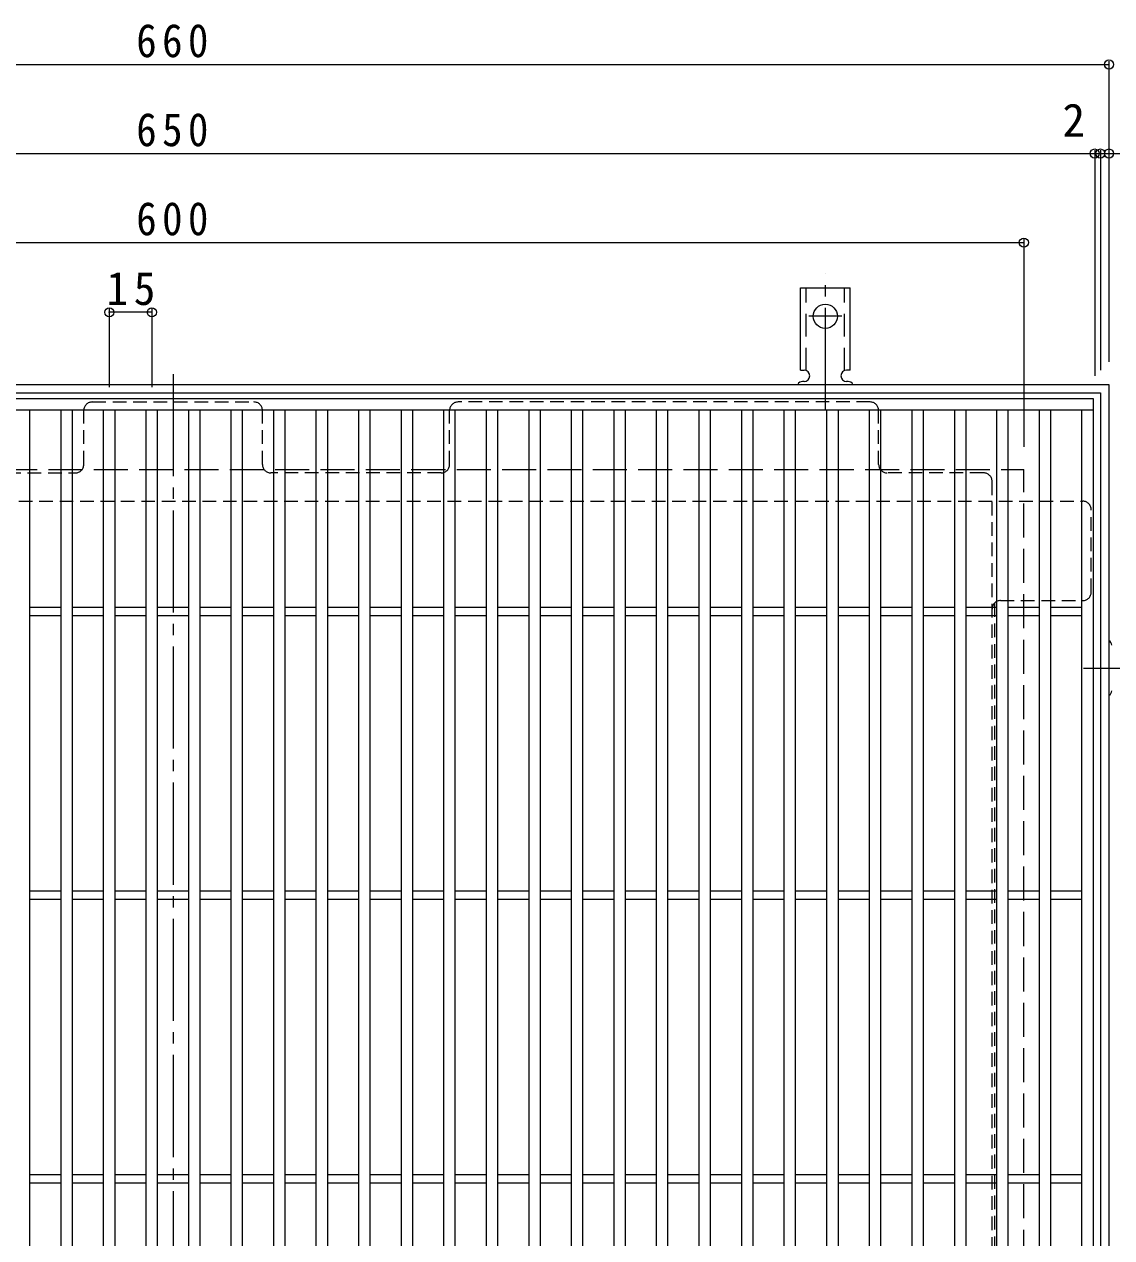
# Model space of a CAD drawing. Units: millimetres at full size, sheet at 1:4; details may follow other scales. Extents: x -950 to 1126, y -781 to 780.
# Drawn here: x -547.2 to -163.7, y 352.3 to 780.1 of the extents above; entities that cross this region are included whole.
import ezdxf
from ezdxf.enums import TextEntityAlignment as Align

# ---------------------------------------------------------------- set-up
doc = ezdxf.new("R2010")
doc.units = ezdxf.units.MM
doc.header["$LTSCALE"] = 4
doc.header["$PDMODE"] = 32
doc.header["$PDSIZE"] = 3.2
for name, pattern in [('CHAIN2', [12, 9, -1, 1, -1]), ('DASHED1', [1.8, 1.2, -0.6]), ('DASHED2', [3, 2, -1]), ('DASHED3', [4, 3, -1])]:
    doc.linetypes.add(name, pattern=pattern)
for name, color, linetype, lineweight in [('A-1_躯体', 2, 'Continuous', 9), ('A-2_仕上', 3, 'Continuous', 9), ('A-4_その他', 7, 'Continuous', 9), ('A-7_ハッチ', 2, 'Continuous', 9), ('A-A_ﾊｯﾁ-ﾜｸ', 3, 'Continuous', 9)]:
    doc.layers.add(name, color=color, linetype=linetype, lineweight=lineweight)
doc.styles.add('ＭＳ ゴシック', font='')
doc.styles.get('ＭＳ ゴシック').set_extended_font_data('MS Gothic')

msp = doc.modelspace()

# ---------------------------------------------------------------- linework, layer by layer
at = {"layer": 'A-1_躯体'}
for p, q in [((-824.713, 653.162), (-164.713, 653.162)), ((-164.713, 653.162), (-164.713, -6.838)), ((-821.713, 650.162), (-167.713, 650.162)), ((-167.713, 650.162), (-167.713, -3.838))]:
    msp.add_line(p, q, dxfattribs=at)
at = {"layer": 'A-1_躯体', "linetype": 'DASHED3'}
for p in [(-794.713, 623.161), (-194.713, 23.162)]:
    msp.add_line(p, (-194.713, 623.161), dxfattribs=at)
at = {"layer": 'A-2_仕上'}
for p, q in [((-819.213, 644.162), (-170.213, 644.162)), ((-545.213, 2.162), (-545.213, 644.162)), ((-534.213, 2.162), (-534.213, 644.162)), ((-530.214, 2.162), (-530.214, 644.162)), ((-519.213, 2.162), (-519.213, 644.162)), ((-515.214, 2.162), (-515.214, 644.162)), ((-504.213, 2.162), (-504.213, 644.162)), ((-500.213, 2.162), (-500.213, 644.162)), ((-489.213, 2.162), (-489.213, 644.162)), ((-485.214, 2.162), (-485.214, 644.162)), ((-474.213, 2.162), (-474.213, 644.162)), ((-470.214, 2.162), (-470.214, 644.162)), ((-459.213, 2.162), (-459.213, 644.162)), ((-455.213, 2.162), (-455.213, 644.162)), ((-444.214, 2.162), (-444.214, 644.162)), ((-440.214, 2.162), (-440.214, 644.162)), ((-429.213, 2.162), (-429.213, 644.162)), ((-425.213, 2.162), (-425.213, 644.162)), ((-414.213, 2.162), (-414.213, 644.162)), ((-410.213, 2.162), (-410.213, 644.162)), ((-399.214, 2.162), (-399.214, 644.162)), ((-395.214, 2.162), (-395.214, 644.162)), ((-384.213, 2.162), (-384.213, 644.162)), ((-380.214, 2.162), (-380.214, 644.162)), ((-369.214, 2.162), (-369.214, 644.162)), ((-365.213, 2.162), (-365.213, 644.162)), ((-354.214, 2.162), (-354.214, 644.162)), ((-350.214, 2.162), (-350.214, 644.162)), ((-339.213, 5.662), (-339.213, 644.162)), ((-335.214, 9.662), (-335.214, 644.162)), ((-324.213, 20.662), (-324.213, 644.162)), ((-320.214, 24.661), (-320.214, 644.162)), ((-309.214, 35.662), (-309.214, 644.162)), ((-305.214, 39.661), (-305.214, 644.162)), ((-294.214, 50.662), (-294.214, 644.162)), ((-290.214, 54.661), (-290.214, 644.162)), ((-279.214, 65.662), (-279.214, 644.162)), ((-275.215, 69.661), (-275.215, 644.162)), ((-264.214, 80.661), (-264.214, 644.162)), ((-260.215, 644.162), (-260.215, 84.661)), ((-249.214, 644.162), (-249.214, 95.661)), ((-245.215, 644.162), (-245.215, 99.66)), ((-234.214, 644.162), (-234.214, 110.661)), ((-230.215, 644.162), (-230.215, 114.66)), ((-219.215, 644.162), (-219.215, 125.661)), ((-215.215, 644.162), (-215.215, 129.66)), ((-204.215, 140.661), (-204.215, 644.162)), ((-200.216, 144.66), (-200.216, 644.162)), ((-189.215, 155.66), (-189.215, 644.162)), ((-185.216, 159.66), (-185.216, 644.162)), ((-174.213, 170.662), (-174.213, 644.162)), ((-545.213, 574.662), (-534.213, 574.662)), ((-530.214, 574.662), (-519.213, 574.662)), ((-515.214, 574.662), (-504.213, 574.662)), ((-500.213, 574.662), (-489.213, 574.662)), ((-485.213, 574.662), (-474.213, 574.662)), ((-470.213, 574.662), (-459.213, 574.662)), ((-455.213, 574.662), (-444.214, 574.662)), ((-440.214, 574.662), (-429.213, 574.662)), ((-425.213, 574.662), (-414.213, 574.662)), ((-410.213, 574.662), (-399.214, 574.662)), ((-395.214, 574.662), (-384.213, 574.662)), ((-380.214, 574.662), (-369.214, 574.662)), ((-365.213, 574.662), (-354.214, 574.662)), ((-350.214, 574.662), (-339.213, 574.662)), ((-335.214, 574.662), (-324.213, 574.662)), ((-320.214, 574.662), (-309.214, 574.662)), ((-305.214, 574.662), (-294.214, 574.662)), ((-290.214, 574.662), (-279.214, 574.662)), ((-275.215, 574.662), (-264.214, 574.662)), ((-260.215, 574.662), (-249.214, 574.662)), ((-245.215, 574.662), (-234.214, 574.662)), ((-230.215, 574.662), (-219.215, 574.662)), ((-215.215, 574.662), (-204.215, 574.662)), ((-200.216, 574.662), (-189.215, 574.662)), ((-185.216, 574.662), (-174.215, 574.662)), ((-545.213, 571.662), (-534.213, 571.662)), ((-530.214, 571.662), (-519.213, 571.662)), ((-515.214, 571.662), (-504.213, 571.662)), ((-500.213, 571.662), (-489.213, 571.662)), ((-485.213, 571.662), (-474.213, 571.662)), ((-470.213, 571.662), (-459.213, 571.662)), ((-455.213, 571.662), (-444.214, 571.662)), ((-440.214, 571.662), (-429.213, 571.662)), ((-425.213, 571.662), (-414.213, 571.662)), ((-410.213, 571.662), (-399.214, 571.662)), ((-395.214, 571.662), (-384.213, 571.662)), ((-380.214, 571.662), (-369.214, 571.662)), ((-365.213, 571.662), (-354.214, 571.662)), ((-350.214, 571.662), (-339.213, 571.662)), ((-335.214, 571.662), (-324.213, 571.662)), ((-320.214, 571.662), (-309.214, 571.662)), ((-305.214, 571.662), (-294.214, 571.662)), ((-290.214, 571.662), (-279.214, 571.662)), ((-275.215, 571.662), (-264.214, 571.662)), ((-260.215, 571.662), (-249.214, 571.662)), ((-245.215, 571.662), (-234.214, 571.662)), ((-230.215, 571.662), (-219.215, 571.662)), ((-215.215, 571.662), (-204.215, 571.662)), ((-200.216, 571.662), (-189.215, 571.662)), ((-185.216, 571.662), (-174.215, 571.662)), ((-545.213, 474.662), (-534.213, 474.662)), ((-545.213, 471.662), (-534.213, 471.662)), ((-530.214, 474.662), (-519.213, 474.662)), ((-530.214, 471.662), (-519.213, 471.662)), ((-515.214, 474.662), (-504.213, 474.662)), ((-515.214, 471.662), (-504.213, 471.662)), ((-500.213, 474.662), (-489.213, 474.662)), ((-500.213, 471.662), (-489.213, 471.662)), ((-485.213, 474.662), (-474.213, 474.662)), ((-485.213, 471.662), (-474.213, 471.662)), ((-470.213, 474.662), (-459.213, 474.662)), ((-470.213, 471.662), (-459.213, 471.662)), ((-455.213, 474.662), (-444.214, 474.662)), ((-455.213, 471.662), (-444.214, 471.662)), ((-440.214, 474.662), (-429.213, 474.662)), ((-440.214, 471.662), (-429.213, 471.662)), ((-425.213, 474.662), (-414.213, 474.662)), ((-425.213, 471.662), (-414.213, 471.662)), ((-410.213, 474.662), (-399.214, 474.662)), ((-410.213, 471.662), (-399.214, 471.662)), ((-395.214, 474.662), (-384.213, 474.662)), ((-395.214, 471.662), (-384.213, 471.662)), ((-380.214, 474.662), (-369.214, 474.662)), ((-380.214, 471.662), (-369.214, 471.662)), ((-365.213, 474.662), (-354.214, 474.662)), ((-365.213, 471.662), (-354.214, 471.662)), ((-350.214, 474.662), (-339.213, 474.662)), ((-350.214, 471.662), (-339.213, 471.662)), ((-335.214, 474.662), (-324.213, 474.662)), ((-335.214, 471.662), (-324.213, 471.662)), ((-320.214, 474.662), (-309.214, 474.662)), ((-320.214, 471.662), (-309.214, 471.662)), ((-305.214, 474.662), (-294.214, 474.662)), ((-305.214, 471.662), (-294.214, 471.662)), ((-290.214, 474.662), (-279.214, 474.662)), ((-290.214, 471.662), (-279.214, 471.662)), ((-275.215, 474.662), (-264.214, 474.662)), ((-275.215, 471.662), (-264.214, 471.662)), ((-260.215, 474.662), (-249.214, 474.662)), ((-260.215, 471.662), (-249.214, 471.662)), ((-245.215, 474.662), (-234.214, 474.662)), ((-245.215, 471.662), (-234.214, 471.662)), ((-230.215, 474.662), (-219.215, 474.662)), ((-230.215, 471.662), (-219.215, 471.662)), ((-215.215, 474.662), (-204.215, 474.662)), ((-215.215, 471.662), (-204.215, 471.662)), ((-200.216, 474.662), (-189.215, 474.662)), ((-200.216, 471.662), (-189.215, 471.662)), ((-185.216, 474.662), (-174.215, 474.662)), ((-185.216, 471.662), (-174.215, 471.662)), ((-545.213, 374.662), (-534.213, 374.662)), ((-530.214, 374.662), (-519.213, 374.662)), ((-515.214, 374.662), (-504.213, 374.662)), ((-500.213, 374.662), (-489.213, 374.662)), ((-485.213, 374.662), (-474.213, 374.662)), ((-470.213, 374.662), (-459.213, 374.662)), ((-455.213, 374.662), (-444.214, 374.662)), ((-440.214, 374.662), (-429.213, 374.662)), ((-425.213, 374.662), (-414.213, 374.662)), ((-410.213, 374.662), (-399.214, 374.662)), ((-395.214, 374.662), (-384.213, 374.662)), ((-380.214, 374.662), (-369.214, 374.662)), ((-365.213, 374.662), (-354.214, 374.662)), ((-350.214, 374.662), (-339.213, 374.662)), ((-335.214, 374.662), (-324.213, 374.662)), ((-320.214, 374.662), (-309.214, 374.662)), ((-305.214, 374.662), (-294.214, 374.662)), ((-290.214, 374.662), (-279.214, 374.662)), ((-275.215, 374.662), (-264.214, 374.662)), ((-260.215, 374.662), (-249.214, 374.662)), ((-245.215, 374.662), (-234.214, 374.662)), ((-230.215, 374.662), (-219.215, 374.662)), ((-215.215, 374.662), (-204.215, 374.662)), ((-200.216, 374.662), (-189.215, 374.662)), ((-185.216, 374.662), (-174.215, 374.662)), ((-545.213, 371.662), (-534.213, 371.662)), ((-530.214, 371.662), (-519.213, 371.662)), ((-515.214, 371.662), (-504.213, 371.662)), ((-500.213, 371.662), (-489.213, 371.662)), ((-485.213, 371.662), (-474.213, 371.662)), ((-470.213, 371.662), (-459.213, 371.662)), ((-455.213, 371.662), (-444.214, 371.662)), ((-440.214, 371.662), (-429.213, 371.662)), ((-425.213, 371.662), (-414.213, 371.662)), ((-410.213, 371.662), (-399.214, 371.662)), ((-395.214, 371.662), (-384.213, 371.662)), ((-380.214, 371.662), (-369.214, 371.662)), ((-365.213, 371.662), (-354.214, 371.662)), ((-350.214, 371.662), (-339.213, 371.662)), ((-335.214, 371.662), (-324.213, 371.662)), ((-320.214, 371.662), (-309.214, 371.662)), ((-305.214, 371.662), (-294.214, 371.662)), ((-290.214, 371.662), (-279.214, 371.662)), ((-275.215, 371.662), (-264.214, 371.662)), ((-260.215, 371.662), (-249.214, 371.662)), ((-245.215, 371.662), (-234.214, 371.662)), ((-230.215, 371.662), (-219.215, 371.662)), ((-215.215, 371.662), (-204.215, 371.662)), ((-200.216, 371.662), (-189.215, 371.662)), ((-185.216, 371.662), (-174.215, 371.662))]:
    msp.add_line(p, q, dxfattribs=at)
msp.add_lwpolyline([(-819.213, 648.162), (-170.213, 648.162), (-170.213, -1.838), (-819.213, -1.838)], dxfattribs=at)
at = {"layer": 'A-4_その他'}
for p, q in [((-824.713, 765.939), (-164.713, 765.939)), ((-164.713, 767.139), (-164.713, 661.162)), ((-819.713, 734.551), (-169.713, 734.551)), ((-169.713, 735.751), (-169.713, 656.162)), ((-169.713, 734.551), (-167.713, 734.551)), ((-167.713, 735.751), (-167.713, 658.162)), ((-167.713, 734.551), (-151.39, 734.551)), ((-794.713, 703.162), (-194.713, 703.162)), ((-194.713, 704.362), (-194.713, 631.161)), ((-517.213, 679.767), (-517.213, 652.162)), ((-502.213, 678.567), (-517.213, 678.567)), ((-502.213, 679.767), (-502.213, 652.162))]:
    msp.add_line(p, q, dxfattribs=at)
for p in [(-164.713, 765.939), (-169.713, 734.551), (-167.713, 734.551), (-164.713, 734.551), (-194.713, 703.162), (-517.213, 678.567), (-502.213, 678.567)]:
    msp.add_point(p, dxfattribs=at)
at = {"layer": 'A-7_ハッチ', "linetype": 'CHAIN2'}
msp.add_line((-494.713, 656.759), (-494.713, -10.435), dxfattribs=at)
at = {"layer": 'A-7_ハッチ', "linetype": 'DASHED1'}
for p, q in [((-523.213, 646.966), (-466.213, 646.966)), ((-248.914, 646.966), (-394.213, 646.966)), ((-526.213, 624.966), (-526.213, 643.966)), ((-463.213, 624.966), (-463.213, 643.966)), ((-397.213, 624.966), (-397.213, 643.966)), ((-245.914, 624.966), (-245.914, 643.966)), ((-589.213, 621.966), (-529.213, 621.966)), ((-400.213, 621.966), (-460.213, 621.966)), ((-208.913, 621.966), (-242.914, 621.966)), ((-205.913, 138.963), (-205.913, 618.966)), ((-815.516, 611.966), (-173.909, 611.966)), ((-170.909, 579.965), (-170.909, 608.966)), ((-205.113, 576.009), (-205.113, 341.623)), ((-202.913, 576.965), (-173.909, 576.965))]:
    msp.add_line(p, q, dxfattribs=at)
for centre, start, end in [((-523.213, 643.966), 90, 180), ((-466.213, 643.966), 0, 90), ((-394.213, 643.966), 90, 180), ((-248.914, 643.966), 0, 90), ((-529.213, 624.966), 270, 0), ((-460.213, 624.966), 180, 270), ((-400.213, 624.966), 270, 0), ((-242.914, 624.966), 180, 270), ((-208.913, 618.966), 0, 90), ((-173.909, 608.966), 0, 90), ((-173.909, 579.965), 270, 0), ((-202.913, 573.965), 90, 180)]:
    msp.add_arc(centre, 3, start, end, dxfattribs=at)
at = {"layer": 'A-A_ﾊｯﾁ-ﾜｸ', "color": 7, "linetype": 'CHAIN2'}
for p, q in [((-264.713, 644.161), (-264.713, 692.162)), ((-258.937, 677.162), (-270.489, 677.162)), ((-173.714, 553.162), (-125.713, 553.162))]:
    msp.add_line(p, q, dxfattribs=at)
at = {"layer": 'A-A_ﾊｯﾁ-ﾜｸ'}
for p, q in [((-273.463, 658.162), (-273.463, 687.162)), ((-273.463, 687.162), (-255.963, 687.162)), ((-255.963, 658.162), (-255.963, 687.162)), ((-273.463, 658.162), (-272.213, 658.162)), ((-255.963, 658.162), (-257.213, 658.162)), ((-272.208, 654.162), (-272.721, 654.162)), ((-256.713, 654.162), (-257.213, 654.162))]:
    msp.add_line(p, q, dxfattribs=at)
at = {"layer": 'A-A_ﾊｯﾁ-ﾜｸ', "linetype": 'DASHED2'}
for p, q in [((-271.463, 658.016), (-271.463, 687.162)), ((-257.963, 658.016), (-257.963, 687.162))]:
    msp.add_line(p, q, dxfattribs=at)
at = {"layer": 'A-A_ﾊｯﾁ-ﾜｸ'}
msp.add_circle((-264.713, 677.162), 4.25, dxfattribs=at)
for centre, start, end in [((-272.213, 656.162), 270.13329, 90), ((-257.213, 656.162), 90, 270), ((-272.713, 652.162), 90.24162, 150.00072), ((-256.713, 652.162), 29.99951, 89.72403), ((-165.713, 561.162), 0.27597, 60.00049), ((-165.713, 545.162), 299.99928, 359.75838)]:
    msp.add_arc(centre, 2, start, end, dxfattribs=at)

# ---------------------------------------------------------------- texts
at = {"layer": 'A-4_その他', "color": 2, "style": 'ＭＳ ゴシック'}
msp.add_text('2', height=11.73, dxfattribs=at).set_placement((-181.114, 736.951), align=Align.BOTTOM_LEFT)
at = {"layer": 'A-4_その他', "color": 2, "char_height": 11.73, "attachment_point": 7, "style": 'ＭＳ ゴシック'}
for s, insert in [('\\T1.27;\\W0.9;660', (-507.713, 768.339)), ('\\T1.27;\\W0.9;650', (-507.713, 736.951)), ('\\T1.27;\\W0.9;600', (-507.713, 705.562)), ('\\T1.27;\\W0.95;15', (-518.213, 680.967))]:
    msp.add_mtext(s, dxfattribs=dict(at, insert=insert))

doc.saveas('drawing.dxf')
